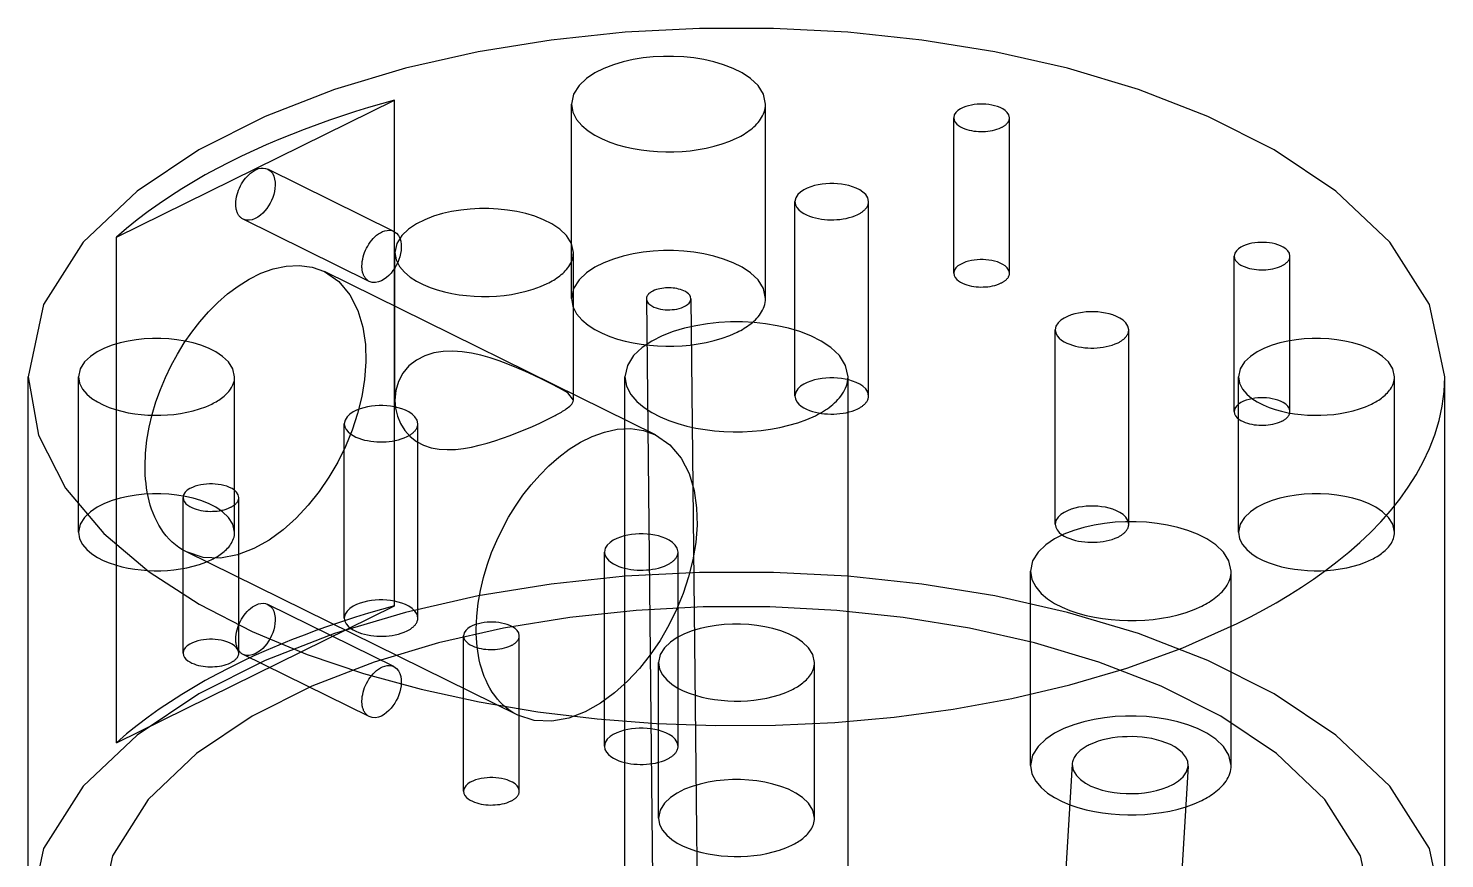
# Model space of a CAD drawing. Header units: millimetres. Extents: x 0 to 278, y -49 to 180.
# Drawn here: x 90 to 153.5, y 142.4 to 179.6 of the extents above; entities that cross this region are included whole.
import ezdxf

# ---------------------------------------------------------------- set-up
doc = ezdxf.new("R2010")
doc.units = ezdxf.units.MM
doc.layers.add('ISO_HIDDEN', color=8, linetype='CONTINUOUS')
doc.layers.add('ISO_VISIBLE', color=7, linetype='Continuous')

msp = doc.modelspace()

# ---------------------------------------------------------------- linework, layer by layer
at = {"layer": 'ISO_HIDDEN'}
for points in [[(106.421, 176.414), (105.833, 176.251), (105.248, 176.08), (104.665, 175.901), (104.085, 175.714), (103.507, 175.519), (102.932, 175.315), (102.361, 175.103), (101.792, 174.882), (101.228, 174.652), (100.667, 174.413), (100.11, 174.164), (99.558, 173.904), (99.012, 173.635), (98.47, 173.354), (97.935, 173.063), (97.406, 172.76), (96.884, 172.445), (96.37, 172.117), (95.864, 171.776), (95.368, 171.422), (94.882, 171.053), (94.407, 170.67), (93.946, 170.272)], [(93.946, 170.272), (106.421, 176.414)], [(106.421, 153.767), (106.421, 176.414)], [(114.353, 167.535), (114.353, 176.239)], [(123.053, 167.535), (123.053, 176.239)], [(131.488, 168.66), (131.488, 175.623)], [(133.988, 168.66), (133.988, 175.623)], [(99.299, 171.768), (99.303, 171.873), (99.315, 171.977), (99.333, 172.08), (99.357, 172.182), (99.387, 172.283), (99.422, 172.382), (99.463, 172.479), (99.508, 172.573), (99.559, 172.665), (99.614, 172.755), (99.674, 172.841), (99.738, 172.924), (99.807, 173.003), (99.881, 173.077), (99.96, 173.146), (100.044, 173.209), (100.133, 173.265), (100.227, 173.311), (100.326, 173.347), (100.428, 173.369), (100.533, 173.374), (100.637, 173.36), (100.735, 173.324)], [(100.735, 173.324), (100.85, 173.245), (100.94, 173.138), (101.003, 173.014), (101.043, 172.88), (101.063, 172.742), (101.067, 172.602), (101.056, 172.462), (101.034, 172.324), (101, 172.189), (100.956, 172.056), (100.903, 171.926), (100.841, 171.801), (100.771, 171.68), (100.692, 171.564), (100.605, 171.455), (100.51, 171.353), (100.406, 171.26), (100.293, 171.177), (100.171, 171.109), (100.04, 171.059), (99.903, 171.033), (99.764, 171.039), (99.631, 171.082)], [(106.392, 170.539), (100.735, 173.324)], [(99.631, 171.082), (99.6, 171.098), (99.571, 171.117), (99.543, 171.138), (99.516, 171.16), (99.492, 171.185), (99.468, 171.211), (99.447, 171.239), (99.427, 171.267), (99.409, 171.297), (99.392, 171.328), (99.377, 171.359), (99.364, 171.391), (99.352, 171.424), (99.341, 171.458), (99.332, 171.491), (99.324, 171.525), (99.317, 171.559), (99.312, 171.594), (99.307, 171.628), (99.304, 171.663), (99.301, 171.698), (99.3, 171.733), (99.299, 171.768)], [(124.371, 163.165), (124.371, 171.869)], [(127.671, 163.165), (127.671, 171.869)], [(105.288, 168.296), (99.631, 171.082)], [(93.946, 147.625), (93.946, 170.272)], [(104.956, 168.983), (104.96, 169.087), (104.972, 169.192), (104.99, 169.295), (105.014, 169.397), (105.044, 169.498), (105.079, 169.597), (105.12, 169.693), (105.165, 169.788), (105.216, 169.88), (105.271, 169.969), (105.33, 170.056), (105.395, 170.138), (105.464, 170.217), (105.538, 170.292), (105.617, 170.361), (105.701, 170.424), (105.79, 170.479), (105.884, 170.526), (105.983, 170.562), (106.085, 170.584), (106.19, 170.589), (106.294, 170.575), (106.392, 170.539)], [(106.392, 170.539), (106.507, 170.46), (106.596, 170.353), (106.66, 170.229), (106.7, 170.095), (106.72, 169.956), (106.723, 169.817), (106.713, 169.677), (106.69, 169.539), (106.657, 169.403), (106.613, 169.271), (106.56, 169.141), (106.498, 169.016), (106.428, 168.895), (106.349, 168.779), (106.262, 168.67), (106.167, 168.568), (106.063, 168.474), (105.95, 168.392), (105.828, 168.324), (105.697, 168.274), (105.56, 168.248), (105.421, 168.254), (105.288, 168.296)], [(106.436, 162.98), (106.436, 169.592)], [(123.053, 167.535), (122.959, 167.978), (122.716, 168.362), (122.385, 168.675), (122.006, 168.929), (121.599, 169.133), (121.173, 169.298), (120.736, 169.428), (120.291, 169.529), (119.841, 169.602), (119.387, 169.65), (118.931, 169.674), (118.475, 169.674), (118.02, 169.65), (117.566, 169.602), (117.116, 169.529), (116.671, 169.428), (116.233, 169.298), (115.808, 169.133), (115.4, 168.929), (115.021, 168.675), (114.691, 168.362), (114.447, 167.978), (114.353, 167.535)], [(114.436, 162.98), (114.436, 169.592)], [(95.233, 160.018), (95.256, 160.605), (95.319, 161.189), (95.42, 161.768), (95.556, 162.34), (95.724, 162.903), (95.922, 163.456), (96.149, 163.998), (96.404, 164.528), (96.686, 165.044), (96.994, 165.544), (97.329, 166.027), (97.69, 166.491), (98.078, 166.932), (98.493, 167.349), (98.935, 167.736), (99.405, 168.088), (99.903, 168.4), (100.43, 168.661), (100.982, 168.861), (101.556, 168.984), (102.142, 169.014), (102.724, 168.934), (103.275, 168.735)], [(105.288, 168.296), (105.257, 168.313), (105.228, 168.332), (105.2, 168.352), (105.173, 168.375), (105.148, 168.4), (105.125, 168.426), (105.104, 168.453), (105.084, 168.482), (105.066, 168.512), (105.049, 168.543), (105.034, 168.574), (105.021, 168.606), (105.009, 168.639), (104.998, 168.672), (104.989, 168.706), (104.981, 168.74), (104.974, 168.774), (104.968, 168.809), (104.964, 168.843), (104.96, 168.878), (104.958, 168.913), (104.957, 168.948), (104.956, 168.983)], [(133.988, 168.66), (133.961, 168.788), (133.891, 168.898), (133.796, 168.988), (133.687, 169.061), (133.57, 169.12), (133.448, 169.167), (133.322, 169.204), (133.194, 169.233), (133.065, 169.254), (132.935, 169.268), (132.804, 169.275), (132.673, 169.275), (132.542, 169.268), (132.411, 169.254), (132.282, 169.233), (132.154, 169.204), (132.028, 169.167), (131.906, 169.12), (131.789, 169.061), (131.68, 168.988), (131.585, 168.898), (131.515, 168.788), (131.488, 168.66)], [(144.064, 162.468), (144.064, 169.431)], [(146.564, 162.468), (146.564, 169.431)], [(103.275, 168.735), (103.918, 168.292), (104.419, 167.692), (104.773, 166.995), (104.997, 166.245), (105.11, 165.471), (105.13, 164.688), (105.072, 163.907), (104.945, 163.135), (104.756, 162.375), (104.512, 161.631), (104.215, 160.906), (103.869, 160.203), (103.476, 159.526), (103.035, 158.879), (102.548, 158.266), (102.013, 157.694), (101.429, 157.172), (100.797, 156.711), (100.114, 156.328), (99.383, 156.048), (98.615, 155.904), (97.834, 155.935), (97.091, 156.175)], [(118.125, 161.423), (103.275, 168.735)], [(131.488, 168.66), (131.506, 168.557), (131.553, 168.464), (131.621, 168.384), (131.702, 168.316), (131.79, 168.259), (131.883, 168.211), (131.98, 168.171), (132.08, 168.137), (132.181, 168.109), (132.284, 168.087), (132.388, 168.07), (132.492, 168.057), (132.597, 168.049), (132.702, 168.045), (132.807, 168.046), (132.912, 168.051), (133.016, 168.06), (133.121, 168.074), (133.224, 168.093), (133.326, 168.117), (133.427, 168.147), (133.526, 168.183), (133.622, 168.225)], [(133.622, 168.225), (133.645, 168.237), (133.668, 168.249), (133.691, 168.262), (133.713, 168.275), (133.735, 168.289), (133.757, 168.304), (133.778, 168.319), (133.799, 168.335), (133.819, 168.351), (133.838, 168.368), (133.857, 168.386), (133.875, 168.405), (133.892, 168.424), (133.909, 168.445), (133.924, 168.466), (133.938, 168.488), (133.95, 168.51), (133.961, 168.534), (133.971, 168.558), (133.978, 168.583), (133.984, 168.609), (133.987, 168.634), (133.988, 168.66)], [(118.002, 167.866), (117.983, 167.856), (117.964, 167.846), (117.946, 167.836), (117.928, 167.825), (117.911, 167.814), (117.893, 167.802), (117.876, 167.79), (117.859, 167.777), (117.843, 167.764), (117.827, 167.75), (117.812, 167.735), (117.798, 167.72), (117.784, 167.705), (117.771, 167.688), (117.759, 167.671), (117.747, 167.653), (117.738, 167.635), (117.729, 167.616), (117.721, 167.596), (117.716, 167.576), (117.712, 167.555), (117.709, 167.534), (117.708, 167.514)], [(119.708, 167.518), (119.693, 167.6), (119.654, 167.675), (119.598, 167.737), (119.534, 167.791), (119.464, 167.837), (119.39, 167.876), (119.312, 167.907), (119.233, 167.936), (119.152, 167.956), (119.07, 167.975), (118.987, 167.988), (118.904, 167.999), (118.82, 168.005), (118.737, 168.008), (118.653, 168.007), (118.569, 168.004), (118.486, 167.996), (118.402, 167.985), (118.32, 167.969), (118.238, 167.95), (118.158, 167.927), (118.079, 167.898), (118.002, 167.866)], [(114.353, 167.535), (114.415, 167.176), (114.581, 166.851), (114.817, 166.573), (115.096, 166.337), (115.404, 166.139), (115.729, 165.972), (116.066, 165.831), (116.413, 165.714), (116.765, 165.617), (117.123, 165.539), (117.483, 165.479), (117.846, 165.435), (118.211, 165.407), (118.577, 165.394), (118.942, 165.396), (119.308, 165.414), (119.672, 165.447), (120.034, 165.496), (120.394, 165.561), (120.75, 165.645), (121.101, 165.748), (121.445, 165.872), (121.779, 166.02)], [(117.708, 167.514), (117.732, 167.412), (117.791, 167.325), (117.867, 167.255), (117.952, 167.195), (118.046, 167.149), (118.144, 167.111), (118.244, 167.081), (118.346, 167.058), (118.449, 167.041), (118.554, 167.03), (118.658, 167.025), (118.763, 167.025), (118.867, 167.031), (118.971, 167.041), (119.075, 167.059), (119.177, 167.081), (119.277, 167.113), (119.374, 167.15), (119.468, 167.197), (119.553, 167.257), (119.629, 167.328), (119.686, 167.416), (119.708, 167.518)], [(117.708, 167.514), (118.223, 118.447)], [(119.708, 167.518), (120.223, 118.452)], [(121.779, 166.02), (121.86, 166.061), (121.94, 166.104), (122.019, 166.148), (122.096, 166.195), (122.173, 166.243), (122.248, 166.293), (122.322, 166.346), (122.394, 166.401), (122.464, 166.458), (122.532, 166.518), (122.597, 166.58), (122.66, 166.645), (122.72, 166.713), (122.777, 166.784), (122.83, 166.857), (122.878, 166.934), (122.922, 167.013), (122.961, 167.095), (122.993, 167.179), (123.019, 167.266), (123.038, 167.355), (123.049, 167.444), (123.053, 167.535)], [(136.038, 157.42), (136.038, 166.124)], [(139.338, 157.42), (139.338, 166.124)], [(114.436, 162.98), (114.182, 163.301), (113.816, 163.518), (113.438, 163.713), (113.056, 163.901), (112.672, 164.084), (112.285, 164.261), (111.895, 164.431), (111.501, 164.591), (111.103, 164.74), (110.699, 164.873), (110.289, 164.988), (109.873, 165.079), (109.453, 165.142), (109.028, 165.17), (108.603, 165.157), (108.183, 165.092), (107.777, 164.967), (107.398, 164.774), (107.064, 164.512), (106.792, 164.186), (106.594, 163.81), (106.475, 163.403), (106.436, 162.98)], [(92.25, 157.058), (92.25, 164.021)], [(99.25, 157.058), (99.25, 164.021)], [(116.75, 117.02), (116.75, 164.021)], [(127.671, 163.165), (127.635, 163.333), (127.542, 163.478), (127.417, 163.597), (127.273, 163.693), (127.119, 163.771), (126.957, 163.833), (126.792, 163.883), (126.623, 163.921), (126.452, 163.949), (126.28, 163.967), (126.107, 163.976), (125.934, 163.976), (125.761, 163.967), (125.589, 163.949), (125.418, 163.921), (125.249, 163.883), (125.084, 163.833), (124.922, 163.771), (124.768, 163.693), (124.624, 163.597), (124.499, 163.478), (124.406, 163.333), (124.371, 163.165)], [(126.75, 117.02), (126.75, 164.021)], [(144.25, 157.058), (144.25, 164.021)], [(151.25, 157.058), (151.25, 164.021)], [(106.436, 162.98), (106.464, 162.618), (106.547, 162.266), (106.685, 161.931), (106.875, 161.623), (107.116, 161.353), (107.402, 161.13), (107.722, 160.961), (108.066, 160.847), (108.423, 160.783), (108.784, 160.761), (109.147, 160.773), (109.507, 160.813), (109.864, 160.874), (110.218, 160.953), (110.568, 161.047), (110.915, 161.152), (111.259, 161.267), (111.6, 161.39), (111.938, 161.521), (112.274, 161.658), (112.607, 161.801), (112.938, 161.95), (113.265, 162.106)], [(113.265, 162.106), (113.323, 162.135), (113.382, 162.165), (113.44, 162.194), (113.498, 162.224), (113.556, 162.255), (113.613, 162.285), (113.671, 162.316), (113.728, 162.348), (113.785, 162.38), (113.842, 162.412), (113.898, 162.446), (113.954, 162.48), (114.009, 162.515), (114.063, 162.55), (114.117, 162.588), (114.17, 162.626), (114.221, 162.666), (114.271, 162.708), (114.318, 162.754), (114.362, 162.802), (114.399, 162.856), (114.426, 162.915), (114.436, 162.98)], [(124.371, 163.165), (124.394, 163.029), (124.457, 162.905), (124.546, 162.8), (124.652, 162.71), (124.769, 162.635), (124.892, 162.572), (125.02, 162.519), (125.152, 162.474), (125.285, 162.437), (125.421, 162.408), (125.558, 162.385), (125.696, 162.368), (125.834, 162.357), (125.972, 162.353), (126.111, 162.353), (126.25, 162.36), (126.388, 162.373), (126.525, 162.391), (126.662, 162.416), (126.797, 162.448), (126.93, 162.487), (127.06, 162.534), (127.187, 162.59)], [(127.187, 162.59), (127.218, 162.606), (127.248, 162.622), (127.278, 162.639), (127.308, 162.656), (127.337, 162.675), (127.365, 162.694), (127.393, 162.714), (127.42, 162.735), (127.447, 162.756), (127.473, 162.779), (127.498, 162.803), (127.522, 162.827), (127.544, 162.853), (127.566, 162.88), (127.586, 162.908), (127.604, 162.937), (127.621, 162.967), (127.635, 162.998), (127.648, 163.03), (127.657, 163.063), (127.665, 163.096), (127.669, 163.13), (127.671, 163.165)], [(146.564, 162.468), (146.537, 162.596), (146.467, 162.706), (146.372, 162.796), (146.263, 162.869), (146.146, 162.928), (146.024, 162.975), (145.898, 163.012), (145.77, 163.041), (145.641, 163.062), (145.51, 163.076), (145.38, 163.083), (145.248, 163.083), (145.118, 163.076), (144.987, 163.062), (144.858, 163.041), (144.73, 163.012), (144.604, 162.975), (144.482, 162.928), (144.365, 162.869), (144.256, 162.796), (144.161, 162.706), (144.091, 162.596), (144.064, 162.468)], [(144.064, 162.468), (144.082, 162.365), (144.129, 162.272), (144.197, 162.192), (144.278, 162.124), (144.366, 162.067), (144.459, 162.019), (144.556, 161.979), (144.656, 161.945), (144.757, 161.917), (144.86, 161.895), (144.963, 161.878), (145.068, 161.865), (145.173, 161.857), (145.278, 161.853), (145.383, 161.854), (145.488, 161.859), (145.592, 161.868), (145.696, 161.882), (145.8, 161.901), (145.902, 161.925), (146.003, 161.955), (146.102, 161.991), (146.198, 162.033)], [(146.198, 162.033), (146.221, 162.045), (146.244, 162.057), (146.267, 162.07), (146.289, 162.083), (146.311, 162.097), (146.333, 162.112), (146.354, 162.127), (146.374, 162.143), (146.395, 162.159), (146.414, 162.176), (146.433, 162.194), (146.451, 162.213), (146.468, 162.232), (146.485, 162.253), (146.5, 162.274), (146.514, 162.296), (146.526, 162.318), (146.537, 162.342), (146.547, 162.366), (146.554, 162.391), (146.56, 162.417), (146.563, 162.442), (146.564, 162.468)], [(104.162, 153.215), (104.162, 161.919)], [(107.462, 153.215), (107.462, 161.919)], [(110.083, 152.706), (110.105, 153.294), (110.168, 153.878), (110.27, 154.457), (110.405, 155.029), (110.573, 155.592), (110.771, 156.145), (110.998, 156.687), (111.253, 157.217), (111.535, 157.733), (111.843, 158.233), (112.178, 158.716), (112.54, 159.179), (112.927, 159.621), (113.342, 160.037), (113.784, 160.425), (114.254, 160.777), (114.753, 161.089), (115.279, 161.35), (115.831, 161.55), (116.405, 161.673), (116.992, 161.703), (117.573, 161.623), (118.125, 161.423)], [(118.125, 161.423), (118.767, 160.981), (119.268, 160.381), (119.622, 159.684), (119.846, 158.934), (119.959, 158.16), (119.98, 157.377), (119.921, 156.596), (119.794, 155.823), (119.605, 155.063), (119.361, 154.319), (119.065, 153.595), (118.719, 152.892), (118.325, 152.215), (117.884, 151.568), (117.397, 150.955), (116.862, 150.383), (116.279, 149.86), (115.646, 149.4), (114.963, 149.017), (114.232, 148.737), (113.464, 148.592), (112.683, 148.624), (111.94, 148.863)], [(97.091, 156.175), (96.919, 156.267), (96.754, 156.372), (96.598, 156.489), (96.449, 156.617), (96.31, 156.754), (96.18, 156.9), (96.06, 157.054), (95.949, 157.215), (95.847, 157.381), (95.754, 157.554), (95.67, 157.73), (95.595, 157.91), (95.527, 158.094), (95.468, 158.28), (95.416, 158.468), (95.371, 158.659), (95.333, 158.85), (95.302, 159.043), (95.277, 159.237), (95.257, 159.432), (95.244, 159.627), (95.236, 159.822), (95.233, 160.018)], [(99.25, 157.058), (99.174, 157.415), (98.978, 157.724), (98.712, 157.976), (98.407, 158.18), (98.08, 158.344), (97.737, 158.477), (97.386, 158.582), (97.027, 158.663), (96.665, 158.722), (96.3, 158.76), (95.934, 158.779), (95.566, 158.779), (95.2, 158.76), (94.835, 158.722), (94.473, 158.663), (94.114, 158.582), (93.763, 158.477), (93.42, 158.344), (93.093, 158.18), (92.788, 157.976), (92.522, 157.724), (92.326, 157.415), (92.25, 157.058)], [(151.25, 157.058), (151.174, 157.415), (150.978, 157.724), (150.712, 157.976), (150.407, 158.18), (150.08, 158.344), (149.737, 158.477), (149.386, 158.582), (149.027, 158.663), (148.665, 158.722), (148.3, 158.76), (147.934, 158.779), (147.566, 158.779), (147.2, 158.76), (146.835, 158.722), (146.473, 158.663), (146.114, 158.582), (145.763, 158.477), (145.42, 158.344), (145.093, 158.18), (144.788, 157.976), (144.522, 157.724), (144.326, 157.415), (144.25, 157.058)], [(96.936, 151.648), (96.936, 158.611)], [(99.436, 151.648), (99.436, 158.611)], [(139.338, 157.42), (139.302, 157.588), (139.21, 157.734), (139.084, 157.853), (138.941, 157.949), (138.786, 158.026), (138.625, 158.089), (138.459, 158.138), (138.29, 158.176), (138.119, 158.204), (137.947, 158.222), (137.774, 158.231), (137.601, 158.231), (137.428, 158.222), (137.256, 158.204), (137.086, 158.176), (136.917, 158.138), (136.751, 158.089), (136.59, 158.026), (136.435, 157.949), (136.291, 157.853), (136.166, 157.734), (136.073, 157.588), (136.038, 157.42)], [(92.25, 157.058), (92.299, 156.77), (92.433, 156.508), (92.623, 156.284), (92.848, 156.095), (93.095, 155.935), (93.357, 155.801), (93.628, 155.688), (93.907, 155.593), (94.191, 155.515), (94.478, 155.453), (94.768, 155.404), (95.061, 155.369), (95.354, 155.346), (95.648, 155.336), (95.942, 155.338), (96.236, 155.352), (96.529, 155.378), (96.821, 155.418), (97.11, 155.47), (97.397, 155.538), (97.679, 155.62), (97.956, 155.72), (98.225, 155.84)], [(98.225, 155.84), (98.29, 155.873), (98.354, 155.907), (98.418, 155.943), (98.48, 155.98), (98.542, 156.019), (98.602, 156.059), (98.661, 156.102), (98.719, 156.146), (98.776, 156.192), (98.83, 156.24), (98.883, 156.29), (98.934, 156.343), (98.982, 156.397), (99.028, 156.454), (99.07, 156.513), (99.109, 156.575), (99.145, 156.638), (99.175, 156.704), (99.201, 156.772), (99.222, 156.842), (99.238, 156.913), (99.247, 156.985), (99.25, 157.058)], [(136.038, 157.42), (136.061, 157.284), (136.124, 157.161), (136.214, 157.055), (136.32, 156.966), (136.436, 156.891), (136.56, 156.827), (136.688, 156.774), (136.819, 156.729), (136.953, 156.693), (137.088, 156.663), (137.225, 156.64), (137.363, 156.624), (137.501, 156.613), (137.64, 156.608), (137.778, 156.609), (137.917, 156.616), (138.055, 156.628), (138.193, 156.647), (138.329, 156.672), (138.464, 156.703), (138.597, 156.742), (138.728, 156.789), (138.855, 156.846)], [(138.855, 156.846), (138.885, 156.861), (138.915, 156.877), (138.945, 156.894), (138.975, 156.912), (139.004, 156.93), (139.032, 156.949), (139.06, 156.969), (139.088, 156.99), (139.114, 157.012), (139.14, 157.034), (139.165, 157.058), (139.189, 157.083), (139.212, 157.108), (139.233, 157.135), (139.253, 157.163), (139.271, 157.192), (139.288, 157.222), (139.303, 157.253), (139.315, 157.285), (139.325, 157.318), (139.332, 157.352), (139.336, 157.386), (139.338, 157.42)], [(144.25, 157.058), (144.299, 156.77), (144.433, 156.508), (144.623, 156.284), (144.848, 156.095), (145.095, 155.935), (145.357, 155.801), (145.628, 155.688), (145.907, 155.593), (146.191, 155.515), (146.478, 155.453), (146.768, 155.404), (147.061, 155.369), (147.354, 155.346), (147.648, 155.336), (147.942, 155.338), (148.236, 155.352), (148.529, 155.378), (148.821, 155.418), (149.11, 155.47), (149.397, 155.538), (149.679, 155.62), (149.956, 155.72), (150.225, 155.84)], [(150.225, 155.84), (150.29, 155.873), (150.354, 155.907), (150.418, 155.943), (150.48, 155.98), (150.542, 156.019), (150.602, 156.059), (150.661, 156.102), (150.719, 156.146), (150.776, 156.192), (150.83, 156.24), (150.883, 156.29), (150.934, 156.343), (150.982, 156.397), (151.028, 156.454), (151.07, 156.513), (151.109, 156.575), (151.145, 156.638), (151.175, 156.704), (151.201, 156.772), (151.222, 156.842), (151.238, 156.913), (151.247, 156.985), (151.25, 157.058)], [(111.94, 148.863), (97.091, 156.175)], [(115.829, 147.47), (115.829, 156.174)], [(119.129, 147.47), (119.129, 156.174)], [(153.5, 139.65), (152.813, 142.886), (151.036, 145.688), (148.624, 147.975), (145.857, 149.824), (142.882, 151.318), (139.777, 152.519), (136.587, 153.471), (133.339, 154.205), (130.052, 154.739), (126.74, 155.089), (123.415, 155.262), (120.085, 155.262), (116.76, 155.089), (113.448, 154.739), (110.161, 154.205), (106.913, 153.471), (103.723, 152.519), (100.618, 151.318), (97.643, 149.824), (94.876, 147.975), (92.464, 145.688), (90.687, 142.886), (90, 139.65)], [(134.928, 146.614), (134.928, 155.317)], [(143.928, 146.614), (143.928, 155.317)], [(150.35, 139.65), (149.731, 142.565), (148.131, 145.089), (145.957, 147.149), (143.465, 148.814), (140.785, 150.16), (137.989, 151.242), (135.115, 152.1), (132.189, 152.761), (129.228, 153.242), (126.245, 153.557), (123.25, 153.713), (120.25, 153.713), (117.255, 153.557), (114.272, 153.242), (111.311, 152.761), (108.385, 152.1), (105.511, 151.242), (102.714, 150.16), (100.035, 148.814), (97.543, 147.149), (95.369, 145.089), (93.769, 142.565), (93.15, 139.65)], [(106.421, 153.767), (105.833, 153.603), (105.248, 153.432), (104.665, 153.253), (104.085, 153.066), (103.507, 152.871), (102.932, 152.668), (102.361, 152.456), (101.792, 152.235), (101.228, 152.005), (100.667, 151.765), (100.11, 151.516), (99.558, 151.257), (99.012, 150.987), (98.47, 150.707), (97.935, 150.415), (97.406, 150.112), (96.884, 149.797), (96.37, 149.469), (95.864, 149.129), (95.368, 148.774), (94.882, 148.406), (94.407, 148.023), (93.946, 147.625)], [(93.946, 147.625), (106.421, 153.767)], [(99.299, 152.271), (99.303, 152.376), (99.315, 152.48), (99.333, 152.584), (99.357, 152.686), (99.387, 152.786), (99.422, 152.885), (99.463, 152.982), (99.508, 153.077), (99.559, 153.169), (99.614, 153.258), (99.674, 153.344), (99.738, 153.427), (99.807, 153.506), (99.881, 153.58), (99.96, 153.649), (100.044, 153.712), (100.133, 153.768), (100.227, 153.815), (100.326, 153.85), (100.428, 153.872), (100.533, 153.878), (100.637, 153.863), (100.735, 153.828)], [(100.735, 153.828), (100.85, 153.749), (100.94, 153.642), (101.003, 153.517), (101.043, 153.383), (101.063, 153.245), (101.067, 153.105), (101.056, 152.966), (101.034, 152.828), (101, 152.692), (100.956, 152.559), (100.903, 152.43), (100.841, 152.304), (100.771, 152.183), (100.692, 152.068), (100.605, 151.958), (100.51, 151.856), (100.406, 151.763), (100.293, 151.681), (100.171, 151.612), (100.04, 151.562), (99.903, 151.536), (99.764, 151.542), (99.631, 151.585)], [(106.392, 151.042), (100.735, 153.828)], [(107.462, 153.215), (107.427, 153.383), (107.334, 153.529), (107.209, 153.647), (107.065, 153.743), (106.91, 153.821), (106.749, 153.884), (106.583, 153.933), (106.414, 153.971), (106.244, 153.999), (106.072, 154.017), (105.899, 154.026), (105.726, 154.026), (105.553, 154.017), (105.381, 153.999), (105.21, 153.971), (105.041, 153.933), (104.875, 153.884), (104.714, 153.821), (104.559, 153.743), (104.416, 153.647), (104.29, 153.529), (104.198, 153.383), (104.162, 153.215)], [(104.162, 153.215), (104.186, 153.079), (104.249, 152.956), (104.338, 152.85), (104.444, 152.761), (104.561, 152.685), (104.684, 152.622), (104.812, 152.569), (104.943, 152.524), (105.077, 152.487), (105.213, 152.458), (105.35, 152.435), (105.487, 152.418), (105.626, 152.408), (105.764, 152.403), (105.903, 152.404), (106.041, 152.41), (106.18, 152.423), (106.317, 152.441), (106.454, 152.466), (106.589, 152.498), (106.722, 152.537), (106.852, 152.584), (106.979, 152.64)], [(106.979, 152.64), (107.01, 152.656), (107.04, 152.672), (107.07, 152.689), (107.099, 152.706), (107.128, 152.725), (107.157, 152.744), (107.185, 152.764), (107.212, 152.785), (107.239, 152.806), (107.264, 152.829), (107.289, 152.853), (107.313, 152.877), (107.336, 152.903), (107.357, 152.93), (107.377, 152.958), (107.396, 152.987), (107.412, 153.017), (107.427, 153.048), (107.439, 153.08), (107.449, 153.113), (107.456, 153.146), (107.461, 153.18), (107.462, 153.215)], [(109.512, 145.456), (109.512, 152.419)], [(111.94, 148.863), (111.768, 148.956), (111.604, 149.061), (111.447, 149.178), (111.299, 149.305), (111.159, 149.443), (111.03, 149.589), (110.909, 149.743), (110.798, 149.903), (110.696, 150.07), (110.604, 150.242), (110.52, 150.419), (110.444, 150.599), (110.377, 150.783), (110.317, 150.969), (110.265, 151.157), (110.22, 151.347), (110.182, 151.539), (110.151, 151.732), (110.126, 151.926), (110.107, 152.12), (110.093, 152.315), (110.085, 152.511), (110.083, 152.706)], [(112.012, 145.456), (112.012, 152.419)], [(99.436, 151.648), (99.409, 151.775), (99.339, 151.886), (99.244, 151.976), (99.135, 152.049), (99.018, 152.107), (98.896, 152.155), (98.77, 152.192), (98.642, 152.221), (98.513, 152.242), (98.382, 152.256), (98.252, 152.263), (98.12, 152.263), (97.99, 152.256), (97.859, 152.242), (97.73, 152.221), (97.602, 152.192), (97.476, 152.155), (97.354, 152.107), (97.237, 152.049), (97.128, 151.976), (97.033, 151.886), (96.963, 151.775), (96.936, 151.648)], [(99.631, 151.585), (99.6, 151.601), (99.571, 151.62), (99.543, 151.641), (99.516, 151.664), (99.492, 151.688), (99.468, 151.714), (99.447, 151.742), (99.427, 151.771), (99.409, 151.8), (99.392, 151.831), (99.377, 151.863), (99.364, 151.895), (99.352, 151.928), (99.341, 151.961), (99.332, 151.994), (99.324, 152.028), (99.317, 152.063), (99.312, 152.097), (99.307, 152.132), (99.304, 152.166), (99.301, 152.201), (99.3, 152.236), (99.299, 152.271)], [(96.936, 151.648), (96.954, 151.545), (97.001, 151.452), (97.069, 151.372), (97.15, 151.304), (97.238, 151.247), (97.331, 151.199), (97.428, 151.159), (97.528, 151.125), (97.629, 151.097), (97.732, 151.075), (97.835, 151.057), (97.94, 151.045), (98.045, 151.037), (98.15, 151.033), (98.255, 151.034), (98.36, 151.039), (98.464, 151.048), (98.568, 151.062), (98.672, 151.081), (98.774, 151.105), (98.875, 151.135), (98.974, 151.17), (99.07, 151.213)], [(99.07, 151.213), (99.093, 151.225), (99.116, 151.237), (99.139, 151.25), (99.161, 151.263), (99.183, 151.277), (99.205, 151.291), (99.226, 151.306), (99.246, 151.322), (99.267, 151.339), (99.286, 151.356), (99.305, 151.374), (99.323, 151.392), (99.34, 151.412), (99.357, 151.432), (99.372, 151.453), (99.386, 151.475), (99.398, 151.498), (99.409, 151.522), (99.419, 151.546), (99.426, 151.571), (99.432, 151.596), (99.435, 151.622), (99.436, 151.648)], [(105.288, 148.8), (99.631, 151.585)], [(118.25, 144.257), (118.25, 151.22)], [(125.25, 144.257), (125.25, 151.22)], [(104.956, 149.486), (104.96, 149.591), (104.972, 149.695), (104.99, 149.798), (105.014, 149.901), (105.044, 150.001), (105.079, 150.1), (105.12, 150.197), (105.165, 150.291), (105.216, 150.383), (105.271, 150.473), (105.33, 150.559), (105.395, 150.642), (105.464, 150.721), (105.538, 150.795), (105.617, 150.864), (105.701, 150.927), (105.79, 150.983), (105.884, 151.029), (105.983, 151.065), (106.085, 151.087), (106.19, 151.092), (106.294, 151.078), (106.392, 151.042)], [(106.392, 151.042), (106.507, 150.963), (106.596, 150.856), (106.66, 150.732), (106.7, 150.598), (106.72, 150.46), (106.723, 150.32), (106.713, 150.18), (106.69, 150.042), (106.657, 149.907), (106.613, 149.774), (106.56, 149.644), (106.498, 149.519), (106.428, 149.398), (106.349, 149.283), (106.262, 149.173), (106.167, 149.071), (106.063, 148.978), (105.95, 148.895), (105.828, 148.827), (105.697, 148.777), (105.56, 148.751), (105.421, 148.757), (105.288, 148.8)], [(105.288, 148.8), (105.257, 148.816), (105.228, 148.835), (105.2, 148.856), (105.173, 148.879), (105.148, 148.903), (105.125, 148.929), (105.104, 148.957), (105.084, 148.985), (105.066, 149.015), (105.049, 149.046), (105.034, 149.077), (105.021, 149.11), (105.009, 149.142), (104.998, 149.176), (104.989, 149.209), (104.981, 149.243), (104.974, 149.277), (104.968, 149.312), (104.964, 149.346), (104.96, 149.381), (104.958, 149.416), (104.957, 149.451), (104.956, 149.486)], [(143.928, 146.614), (143.83, 147.072), (143.579, 147.469), (143.237, 147.793), (142.844, 148.055), (142.423, 148.267), (141.983, 148.437), (141.53, 148.572), (141.07, 148.676), (140.604, 148.752), (140.135, 148.802), (139.664, 148.826), (139.192, 148.826), (138.72, 148.802), (138.251, 148.752), (137.785, 148.676), (137.325, 148.572), (136.873, 148.437), (136.433, 148.267), (136.011, 148.055), (135.619, 147.793), (135.277, 147.469), (135.025, 147.072), (134.928, 146.614)], [(119.129, 147.47), (119.094, 147.638), (119.001, 147.784), (118.876, 147.903), (118.732, 147.999), (118.578, 148.077), (118.416, 148.139), (118.251, 148.188), (118.082, 148.227), (117.911, 148.254), (117.739, 148.273), (117.566, 148.282), (117.393, 148.282), (117.22, 148.273), (117.048, 148.254), (116.877, 148.227), (116.708, 148.188), (116.543, 148.139), (116.381, 148.077), (116.227, 147.999), (116.083, 147.903), (115.958, 147.784), (115.865, 147.638), (115.829, 147.47)], [(115.829, 147.47), (115.853, 147.334), (115.916, 147.211), (116.005, 147.105), (116.111, 147.016), (116.228, 146.941), (116.351, 146.877), (116.479, 146.824), (116.611, 146.78), (116.744, 146.743), (116.88, 146.713), (117.017, 146.69), (117.154, 146.674), (117.293, 146.663), (117.431, 146.658), (117.57, 146.659), (117.709, 146.666), (117.847, 146.678), (117.984, 146.697), (118.121, 146.722), (118.256, 146.753), (118.389, 146.792), (118.519, 146.839), (118.646, 146.896)], [(118.646, 146.896), (118.677, 146.911), (118.707, 146.927), (118.737, 146.944), (118.767, 146.962), (118.796, 146.98), (118.824, 146.999), (118.852, 147.019), (118.879, 147.04), (118.906, 147.062), (118.932, 147.085), (118.957, 147.108), (118.98, 147.133), (119.003, 147.159), (119.025, 147.185), (119.045, 147.213), (119.063, 147.242), (119.08, 147.272), (119.094, 147.303), (119.107, 147.335), (119.116, 147.368), (119.124, 147.402), (119.128, 147.436), (119.129, 147.47)], [(137.559, 147.534), (137.512, 147.51), (137.466, 147.485), (137.421, 147.459), (137.375, 147.433), (137.331, 147.405), (137.287, 147.376), (137.245, 147.346), (137.203, 147.314), (137.162, 147.281), (137.122, 147.247), (137.084, 147.212), (137.047, 147.175), (137.011, 147.136), (136.978, 147.096), (136.947, 147.054), (136.917, 147.011), (136.891, 146.966), (136.867, 146.919), (136.846, 146.871), (136.829, 146.822), (136.816, 146.771), (136.806, 146.72), (136.8, 146.668)], [(142.004, 146.585), (141.979, 146.804), (141.886, 147.003), (141.746, 147.173), (141.58, 147.317), (141.399, 147.441), (141.205, 147.546), (141.001, 147.63), (140.794, 147.706), (140.581, 147.762), (140.367, 147.813), (140.149, 147.849), (139.931, 147.878), (139.711, 147.894), (139.491, 147.904), (139.27, 147.902), (139.05, 147.894), (138.831, 147.873), (138.612, 147.845), (138.395, 147.805), (138.181, 147.756), (137.969, 147.695), (137.763, 147.618), (137.559, 147.534)], [(112.012, 145.456), (111.985, 145.583), (111.915, 145.694), (111.82, 145.784), (111.711, 145.857), (111.594, 145.915), (111.472, 145.963), (111.346, 146), (111.218, 146.029), (111.089, 146.05), (110.958, 146.064), (110.827, 146.071), (110.696, 146.071), (110.565, 146.064), (110.435, 146.05), (110.306, 146.029), (110.178, 146), (110.052, 145.963), (109.93, 145.915), (109.813, 145.857), (109.704, 145.784), (109.609, 145.694), (109.539, 145.583), (109.512, 145.456)], [(136.8, 146.668), (134.256, 104.524)], [(134.928, 146.614), (134.991, 146.242), (135.163, 145.906), (135.407, 145.618), (135.697, 145.375), (136.014, 145.17), (136.351, 144.997), (136.7, 144.851), (137.058, 144.73), (137.423, 144.63), (137.793, 144.549), (138.166, 144.487), (138.541, 144.441), (138.919, 144.412), (139.297, 144.399), (139.675, 144.401), (140.053, 144.419), (140.43, 144.454), (140.805, 144.504), (141.177, 144.572), (141.545, 144.659), (141.908, 144.765), (142.264, 144.893), (142.61, 145.047)], [(136.8, 146.668), (136.845, 146.399), (136.986, 146.167), (137.179, 145.978), (137.398, 145.819), (137.639, 145.692), (137.892, 145.593), (138.151, 145.507), (138.417, 145.449), (138.685, 145.398), (138.955, 145.371), (139.227, 145.352), (139.499, 145.352), (139.772, 145.363), (140.042, 145.389), (140.312, 145.431), (140.578, 145.487), (140.84, 145.563), (141.094, 145.659), (141.341, 145.773), (141.566, 145.925), (141.769, 146.104), (141.928, 146.323), (142.004, 146.585)], [(142.004, 146.585), (139.446, 104.211)], [(142.61, 145.047), (142.693, 145.089), (142.776, 145.133), (142.857, 145.179), (142.938, 145.227), (143.017, 145.277), (143.095, 145.329), (143.171, 145.384), (143.245, 145.441), (143.318, 145.5), (143.388, 145.562), (143.456, 145.626), (143.521, 145.693), (143.583, 145.764), (143.642, 145.837), (143.697, 145.913), (143.747, 145.992), (143.792, 146.074), (143.832, 146.158), (143.865, 146.246), (143.892, 146.336), (143.912, 146.427), (143.924, 146.52), (143.928, 146.614)], [(109.512, 145.456), (109.53, 145.353), (109.577, 145.26), (109.645, 145.18), (109.725, 145.112), (109.814, 145.055), (109.907, 145.007), (110.004, 144.967), (110.104, 144.933), (110.205, 144.905), (110.308, 144.883), (110.411, 144.865), (110.516, 144.853), (110.62, 144.845), (110.726, 144.841), (110.831, 144.842), (110.936, 144.847), (111.04, 144.856), (111.144, 144.87), (111.248, 144.889), (111.35, 144.913), (111.451, 144.943), (111.55, 144.978), (111.646, 145.021)], [(111.646, 145.021), (111.669, 145.033), (111.692, 145.045), (111.715, 145.058), (111.737, 145.071), (111.759, 145.085), (111.781, 145.099), (111.802, 145.115), (111.822, 145.13), (111.843, 145.147), (111.862, 145.164), (111.881, 145.182), (111.899, 145.201), (111.916, 145.22), (111.933, 145.24), (111.948, 145.261), (111.962, 145.283), (111.974, 145.306), (111.985, 145.33), (111.995, 145.354), (112.002, 145.379), (112.007, 145.404), (112.011, 145.43), (112.012, 145.456)], [(125.25, 144.257), (125.174, 144.613), (124.978, 144.922), (124.712, 145.174), (124.407, 145.378), (124.08, 145.543), (123.737, 145.675), (123.386, 145.78), (123.027, 145.861), (122.665, 145.92), (122.3, 145.959), (121.934, 145.978), (121.566, 145.978), (121.2, 145.959), (120.835, 145.92), (120.473, 145.861), (120.114, 145.78), (119.763, 145.675), (119.42, 145.543), (119.093, 145.378), (118.788, 145.174), (118.522, 144.922), (118.326, 144.613), (118.25, 144.257)], [(118.25, 144.257), (118.299, 143.968), (118.433, 143.707), (118.623, 143.483), (118.848, 143.293), (119.095, 143.134), (119.357, 142.999), (119.628, 142.886), (119.907, 142.792), (120.191, 142.714), (120.478, 142.651), (120.768, 142.603), (121.061, 142.567), (121.354, 142.544), (121.648, 142.534), (121.942, 142.536), (122.236, 142.55), (122.529, 142.577), (122.821, 142.616), (123.11, 142.669), (123.397, 142.736), (123.679, 142.819), (123.956, 142.919), (124.225, 143.038)], [(124.225, 143.038), (124.29, 143.071), (124.354, 143.105), (124.418, 143.141), (124.48, 143.178), (124.542, 143.217), (124.602, 143.258), (124.661, 143.3), (124.719, 143.344), (124.776, 143.391), (124.83, 143.439), (124.883, 143.489), (124.934, 143.541), (124.982, 143.596), (125.028, 143.652), (125.07, 143.712), (125.109, 143.773), (125.145, 143.837), (125.175, 143.903), (125.201, 143.971), (125.222, 144.041), (125.238, 144.112), (125.247, 144.184), (125.25, 144.257)]]:
    msp.add_lwpolyline(points, dxfattribs=at)
at = {"layer": 'ISO_VISIBLE'}
for points in [[(153.5, 164.021), (152.813, 167.256), (151.036, 170.059), (148.624, 172.346), (145.857, 174.195), (142.882, 175.688), (139.777, 176.89), (136.587, 177.842), (133.339, 178.575), (130.052, 179.11), (126.74, 179.46), (123.415, 179.632), (120.085, 179.632), (116.76, 179.46), (113.448, 179.11), (110.161, 178.575), (106.913, 177.842), (103.723, 176.89), (100.618, 175.688), (97.643, 174.195), (94.876, 172.346), (92.464, 170.059), (90.687, 167.256), (90, 164.021)], [(123.053, 176.239), (122.959, 176.682), (122.716, 177.066), (122.385, 177.379), (122.006, 177.633), (121.599, 177.837), (121.173, 178.002), (120.736, 178.132), (120.291, 178.233), (119.841, 178.306), (119.387, 178.354), (118.931, 178.378), (118.475, 178.378), (118.02, 178.354), (117.566, 178.306), (117.116, 178.233), (116.671, 178.132), (116.233, 178.002), (115.808, 177.837), (115.4, 177.633), (115.021, 177.379), (114.691, 177.066), (114.447, 176.682), (114.353, 176.239)], [(114.353, 176.239), (114.415, 175.88), (114.581, 175.555), (114.817, 175.277), (115.096, 175.041), (115.404, 174.843), (115.729, 174.676), (116.066, 174.535), (116.413, 174.418), (116.765, 174.321), (117.123, 174.243), (117.483, 174.183), (117.846, 174.139), (118.211, 174.111), (118.577, 174.098), (118.942, 174.1), (119.308, 174.118), (119.672, 174.151), (120.034, 174.2), (120.394, 174.265), (120.75, 174.349), (121.101, 174.452), (121.445, 174.576), (121.779, 174.724)], [(121.779, 174.724), (121.86, 174.765), (121.94, 174.808), (122.019, 174.852), (122.096, 174.899), (122.173, 174.947), (122.248, 174.997), (122.322, 175.05), (122.394, 175.105), (122.464, 175.162), (122.532, 175.222), (122.597, 175.284), (122.66, 175.349), (122.72, 175.417), (122.777, 175.488), (122.83, 175.561), (122.878, 175.638), (122.922, 175.717), (122.961, 175.799), (122.993, 175.883), (123.019, 175.97), (123.038, 176.059), (123.049, 176.148), (123.053, 176.239)], [(133.988, 175.623), (133.961, 175.751), (133.891, 175.861), (133.796, 175.951), (133.687, 176.024), (133.57, 176.083), (133.448, 176.13), (133.322, 176.168), (133.194, 176.196), (133.065, 176.217), (132.935, 176.231), (132.804, 176.238), (132.673, 176.238), (132.542, 176.231), (132.411, 176.217), (132.282, 176.196), (132.154, 176.168), (132.028, 176.13), (131.906, 176.083), (131.789, 176.024), (131.68, 175.951), (131.585, 175.861), (131.515, 175.751), (131.488, 175.623)], [(131.488, 175.623), (131.506, 175.52), (131.553, 175.427), (131.621, 175.347), (131.702, 175.279), (131.79, 175.222), (131.883, 175.174), (131.98, 175.134), (132.08, 175.1), (132.181, 175.072), (132.284, 175.05), (132.388, 175.033), (132.492, 175.02), (132.597, 175.012), (132.702, 175.008), (132.807, 175.009), (132.912, 175.014), (133.016, 175.023), (133.121, 175.037), (133.224, 175.056), (133.326, 175.08), (133.427, 175.11), (133.526, 175.146), (133.622, 175.188)], [(133.622, 175.188), (133.645, 175.2), (133.668, 175.212), (133.691, 175.225), (133.713, 175.238), (133.735, 175.252), (133.757, 175.267), (133.778, 175.282), (133.799, 175.298), (133.819, 175.314), (133.838, 175.331), (133.857, 175.349), (133.875, 175.368), (133.892, 175.387), (133.909, 175.408), (133.924, 175.429), (133.938, 175.451), (133.95, 175.473), (133.961, 175.497), (133.971, 175.521), (133.978, 175.546), (133.984, 175.572), (133.987, 175.597), (133.988, 175.623)], [(127.671, 171.869), (127.635, 172.037), (127.542, 172.182), (127.417, 172.301), (127.273, 172.397), (127.119, 172.475), (126.957, 172.537), (126.792, 172.587), (126.623, 172.625), (126.452, 172.653), (126.28, 172.671), (126.107, 172.68), (125.934, 172.68), (125.761, 172.671), (125.589, 172.653), (125.418, 172.625), (125.249, 172.587), (125.084, 172.537), (124.922, 172.475), (124.768, 172.397), (124.624, 172.301), (124.499, 172.182), (124.406, 172.037), (124.371, 171.869)], [(114.436, 169.592), (114.35, 169.999), (114.126, 170.352), (113.822, 170.641), (113.473, 170.873), (113.099, 171.062), (112.707, 171.213), (112.305, 171.333), (111.896, 171.425), (111.482, 171.493), (111.065, 171.537), (110.646, 171.559), (110.227, 171.559), (109.808, 171.537), (109.39, 171.493), (108.976, 171.425), (108.567, 171.333), (108.165, 171.213), (107.774, 171.062), (107.399, 170.873), (107.051, 170.641), (106.747, 170.352), (106.523, 169.999), (106.436, 169.592)], [(124.371, 171.869), (124.394, 171.732), (124.457, 171.609), (124.546, 171.504), (124.652, 171.414), (124.769, 171.339), (124.892, 171.276), (125.02, 171.222), (125.152, 171.178), (125.285, 171.141), (125.421, 171.112), (125.558, 171.089), (125.696, 171.072), (125.834, 171.061), (125.972, 171.056), (126.111, 171.057), (126.25, 171.064), (126.388, 171.077), (126.525, 171.095), (126.662, 171.12), (126.797, 171.152), (126.93, 171.191), (127.06, 171.238), (127.187, 171.294)], [(127.187, 171.294), (127.218, 171.31), (127.248, 171.326), (127.278, 171.343), (127.308, 171.36), (127.337, 171.379), (127.365, 171.398), (127.393, 171.418), (127.42, 171.438), (127.447, 171.46), (127.473, 171.483), (127.498, 171.507), (127.522, 171.531), (127.544, 171.557), (127.566, 171.584), (127.586, 171.612), (127.604, 171.641), (127.621, 171.671), (127.635, 171.702), (127.648, 171.734), (127.657, 171.767), (127.665, 171.8), (127.669, 171.834), (127.671, 171.869)], [(106.436, 169.592), (106.493, 169.262), (106.645, 168.963), (106.863, 168.707), (107.12, 168.491), (107.402, 168.308), (107.701, 168.155), (108.012, 168.025), (108.33, 167.918), (108.654, 167.829), (108.983, 167.757), (109.315, 167.701), (109.648, 167.661), (109.984, 167.635), (110.32, 167.623), (110.656, 167.625), (110.992, 167.641), (111.327, 167.672), (111.66, 167.717), (111.991, 167.777), (112.318, 167.854), (112.641, 167.949), (112.957, 168.063), (113.265, 168.199)], [(113.265, 168.199), (113.339, 168.237), (113.412, 168.276), (113.485, 168.317), (113.556, 168.359), (113.627, 168.404), (113.696, 168.45), (113.764, 168.499), (113.83, 168.549), (113.894, 168.602), (113.957, 168.657), (114.017, 168.714), (114.075, 168.774), (114.13, 168.836), (114.182, 168.901), (114.231, 168.969), (114.276, 169.039), (114.316, 169.112), (114.351, 169.187), (114.381, 169.265), (114.405, 169.345), (114.422, 169.426), (114.433, 169.509), (114.436, 169.592)], [(146.564, 169.431), (146.537, 169.559), (146.467, 169.669), (146.372, 169.759), (146.263, 169.832), (146.146, 169.891), (146.024, 169.938), (145.898, 169.976), (145.77, 170.004), (145.641, 170.026), (145.51, 170.039), (145.38, 170.046), (145.248, 170.046), (145.118, 170.039), (144.987, 170.026), (144.858, 170.004), (144.73, 169.976), (144.604, 169.938), (144.482, 169.891), (144.365, 169.832), (144.256, 169.759), (144.161, 169.669), (144.091, 169.559), (144.064, 169.431)], [(144.064, 169.431), (144.082, 169.328), (144.129, 169.235), (144.197, 169.155), (144.278, 169.087), (144.366, 169.03), (144.459, 168.982), (144.556, 168.942), (144.656, 168.908), (144.757, 168.88), (144.86, 168.858), (144.963, 168.841), (145.068, 168.828), (145.173, 168.82), (145.278, 168.816), (145.383, 168.817), (145.488, 168.822), (145.592, 168.831), (145.696, 168.846), (145.8, 168.864), (145.902, 168.888), (146.003, 168.918), (146.102, 168.954), (146.198, 168.996)], [(146.198, 168.996), (146.221, 169.008), (146.244, 169.02), (146.267, 169.033), (146.289, 169.046), (146.311, 169.06), (146.333, 169.075), (146.354, 169.09), (146.374, 169.106), (146.395, 169.122), (146.414, 169.139), (146.433, 169.157), (146.451, 169.176), (146.468, 169.195), (146.485, 169.216), (146.5, 169.237), (146.514, 169.259), (146.526, 169.282), (146.537, 169.305), (146.547, 169.329), (146.554, 169.354), (146.56, 169.38), (146.563, 169.405), (146.564, 169.431)], [(126.75, 164.021), (126.642, 164.531), (126.362, 164.972), (125.982, 165.332), (125.546, 165.623), (125.078, 165.859), (124.589, 166.048), (124.086, 166.198), (123.575, 166.313), (123.057, 166.398), (122.536, 166.453), (122.012, 166.48), (121.488, 166.48), (120.964, 166.453), (120.443, 166.398), (119.925, 166.313), (119.414, 166.198), (118.911, 166.048), (118.422, 165.859), (117.954, 165.623), (117.518, 165.332), (117.138, 164.972), (116.858, 164.531), (116.75, 164.021)], [(139.338, 166.124), (139.302, 166.292), (139.21, 166.438), (139.084, 166.557), (138.941, 166.653), (138.786, 166.73), (138.625, 166.793), (138.459, 166.842), (138.29, 166.88), (138.119, 166.908), (137.947, 166.926), (137.774, 166.935), (137.601, 166.935), (137.428, 166.926), (137.256, 166.908), (137.086, 166.88), (136.917, 166.842), (136.751, 166.793), (136.59, 166.73), (136.435, 166.653), (136.291, 166.557), (136.166, 166.438), (136.073, 166.292), (136.038, 166.124)], [(99.25, 164.021), (99.174, 164.378), (98.978, 164.687), (98.712, 164.939), (98.407, 165.143), (98.08, 165.307), (97.737, 165.44), (97.386, 165.545), (97.027, 165.626), (96.665, 165.685), (96.3, 165.723), (95.934, 165.742), (95.566, 165.742), (95.2, 165.723), (94.835, 165.685), (94.473, 165.626), (94.114, 165.545), (93.763, 165.44), (93.42, 165.307), (93.093, 165.143), (92.788, 164.939), (92.522, 164.687), (92.326, 164.378), (92.25, 164.021)], [(136.038, 166.124), (136.061, 165.988), (136.124, 165.865), (136.214, 165.759), (136.32, 165.67), (136.436, 165.595), (136.56, 165.531), (136.688, 165.478), (136.819, 165.433), (136.953, 165.397), (137.088, 165.367), (137.225, 165.344), (137.363, 165.327), (137.501, 165.317), (137.64, 165.312), (137.778, 165.313), (137.917, 165.319), (138.055, 165.332), (138.193, 165.351), (138.329, 165.375), (138.464, 165.407), (138.597, 165.446), (138.728, 165.493), (138.855, 165.55)], [(138.855, 165.55), (138.885, 165.565), (138.915, 165.581), (138.945, 165.598), (138.975, 165.616), (139.004, 165.634), (139.032, 165.653), (139.06, 165.673), (139.088, 165.694), (139.114, 165.716), (139.14, 165.738), (139.165, 165.762), (139.189, 165.787), (139.212, 165.812), (139.233, 165.839), (139.253, 165.867), (139.271, 165.896), (139.288, 165.926), (139.303, 165.957), (139.315, 165.989), (139.325, 166.022), (139.332, 166.056), (139.336, 166.09), (139.338, 166.124)], [(151.25, 164.021), (151.174, 164.378), (150.978, 164.687), (150.712, 164.939), (150.407, 165.143), (150.08, 165.307), (149.737, 165.44), (149.386, 165.545), (149.027, 165.626), (148.665, 165.685), (148.3, 165.723), (147.934, 165.742), (147.566, 165.742), (147.2, 165.723), (146.835, 165.685), (146.473, 165.626), (146.114, 165.545), (145.763, 165.44), (145.42, 165.307), (145.093, 165.143), (144.788, 164.939), (144.522, 164.687), (144.326, 164.378), (144.25, 164.021)], [(90, 164.021), (90.449, 161.402), (91.66, 159.032), (93.384, 156.999), (95.425, 155.282), (97.666, 153.835), (100.04, 152.615), (102.503, 151.588), (105.031, 150.732), (107.606, 150.026), (110.214, 149.457), (112.846, 149.016), (115.496, 148.695), (118.158, 148.489), (120.825, 148.395), (123.495, 148.412), (126.161, 148.54), (128.819, 148.781), (131.465, 149.138), (134.091, 149.618), (136.689, 150.227), (139.251, 150.978), (141.761, 151.885), (144.201, 152.967)], [(90, 139.65), (90, 164.021)], [(92.25, 164.021), (92.299, 163.733), (92.433, 163.471), (92.623, 163.247), (92.848, 163.058), (93.095, 162.898), (93.357, 162.764), (93.628, 162.651), (93.907, 162.556), (94.191, 162.478), (94.478, 162.416), (94.768, 162.367), (95.061, 162.332), (95.354, 162.309), (95.648, 162.299), (95.942, 162.301), (96.236, 162.315), (96.529, 162.341), (96.821, 162.381), (97.11, 162.434), (97.397, 162.501), (97.679, 162.583), (97.956, 162.683), (98.225, 162.803)], [(98.225, 162.803), (98.29, 162.836), (98.354, 162.87), (98.418, 162.906), (98.48, 162.943), (98.542, 162.982), (98.602, 163.023), (98.661, 163.065), (98.719, 163.109), (98.776, 163.155), (98.83, 163.203), (98.883, 163.253), (98.934, 163.306), (98.982, 163.36), (99.028, 163.417), (99.07, 163.476), (99.109, 163.538), (99.145, 163.601), (99.175, 163.667), (99.201, 163.735), (99.222, 163.805), (99.238, 163.876), (99.247, 163.949), (99.25, 164.021)], [(116.75, 164.021), (116.821, 163.609), (117.011, 163.236), (117.283, 162.915), (117.604, 162.645), (117.957, 162.417), (118.331, 162.225), (118.719, 162.063), (119.117, 161.928), (119.523, 161.817), (119.933, 161.728), (120.348, 161.658), (120.765, 161.608), (121.184, 161.575), (121.604, 161.561), (122.025, 161.563), (122.445, 161.583), (122.863, 161.621), (123.28, 161.678), (123.693, 161.753), (124.103, 161.849), (124.506, 161.967), (124.901, 162.11), (125.286, 162.281)], [(125.286, 162.281), (125.378, 162.327), (125.47, 162.376), (125.561, 162.428), (125.65, 162.481), (125.738, 162.536), (125.825, 162.594), (125.909, 162.655), (125.992, 162.718), (126.072, 162.784), (126.151, 162.853), (126.226, 162.924), (126.298, 162.999), (126.367, 163.077), (126.433, 163.158), (126.493, 163.243), (126.549, 163.33), (126.599, 163.421), (126.643, 163.516), (126.681, 163.613), (126.711, 163.712), (126.732, 163.814), (126.746, 163.917), (126.75, 164.021)], [(144.201, 152.967), (144.79, 153.266), (145.373, 153.577), (145.949, 153.901), (146.516, 154.24), (147.075, 154.593), (147.623, 154.961), (148.161, 155.345), (148.686, 155.746), (149.198, 156.164), (149.694, 156.6), (150.173, 157.055), (150.633, 157.53), (151.071, 158.024), (151.484, 158.54), (151.87, 159.076), (152.224, 159.634), (152.543, 160.212), (152.823, 160.811), (153.06, 161.427), (153.249, 162.06), (153.387, 162.706), (153.472, 163.361), (153.5, 164.021)], [(144.25, 164.021), (144.299, 163.733), (144.433, 163.471), (144.623, 163.247), (144.848, 163.058), (145.095, 162.898), (145.357, 162.764), (145.628, 162.651), (145.907, 162.556), (146.191, 162.478), (146.478, 162.416), (146.768, 162.367), (147.061, 162.332), (147.354, 162.309), (147.648, 162.299), (147.942, 162.301), (148.236, 162.315), (148.529, 162.341), (148.821, 162.381), (149.11, 162.434), (149.397, 162.501), (149.679, 162.583), (149.956, 162.683), (150.225, 162.803)], [(150.225, 162.803), (150.29, 162.836), (150.354, 162.87), (150.418, 162.906), (150.48, 162.943), (150.542, 162.982), (150.602, 163.023), (150.661, 163.065), (150.719, 163.109), (150.776, 163.155), (150.83, 163.203), (150.883, 163.253), (150.934, 163.306), (150.982, 163.36), (151.028, 163.417), (151.07, 163.476), (151.109, 163.538), (151.145, 163.601), (151.175, 163.667), (151.201, 163.735), (151.222, 163.805), (151.238, 163.876), (151.247, 163.949), (151.25, 164.021)], [(153.5, 139.65), (153.5, 164.021)], [(107.462, 161.919), (107.427, 162.087), (107.334, 162.232), (107.209, 162.351), (107.065, 162.447), (106.91, 162.525), (106.749, 162.587), (106.583, 162.637), (106.414, 162.675), (106.244, 162.703), (106.072, 162.721), (105.899, 162.73), (105.726, 162.73), (105.553, 162.721), (105.381, 162.703), (105.21, 162.675), (105.041, 162.637), (104.875, 162.587), (104.714, 162.525), (104.559, 162.447), (104.416, 162.351), (104.29, 162.232), (104.198, 162.087), (104.162, 161.919)], [(104.162, 161.919), (104.186, 161.783), (104.249, 161.659), (104.338, 161.554), (104.444, 161.465), (104.561, 161.389), (104.684, 161.326), (104.812, 161.273), (104.943, 161.228), (105.077, 161.191), (105.213, 161.162), (105.35, 161.139), (105.487, 161.122), (105.626, 161.111), (105.764, 161.107), (105.903, 161.107), (106.041, 161.114), (106.18, 161.127), (106.317, 161.145), (106.454, 161.17), (106.589, 161.202), (106.722, 161.241), (106.852, 161.288), (106.979, 161.344)], [(106.979, 161.344), (107.01, 161.36), (107.04, 161.376), (107.07, 161.393), (107.099, 161.41), (107.128, 161.429), (107.157, 161.448), (107.185, 161.468), (107.212, 161.489), (107.239, 161.51), (107.264, 161.533), (107.289, 161.557), (107.313, 161.581), (107.336, 161.607), (107.357, 161.634), (107.377, 161.662), (107.396, 161.691), (107.412, 161.721), (107.427, 161.752), (107.439, 161.784), (107.449, 161.817), (107.456, 161.85), (107.461, 161.884), (107.462, 161.919)], [(99.436, 158.611), (99.409, 158.739), (99.339, 158.849), (99.244, 158.939), (99.135, 159.012), (99.018, 159.07), (98.896, 159.118), (98.77, 159.155), (98.642, 159.184), (98.513, 159.205), (98.382, 159.219), (98.252, 159.226), (98.12, 159.226), (97.99, 159.219), (97.859, 159.205), (97.73, 159.184), (97.602, 159.155), (97.476, 159.118), (97.354, 159.07), (97.237, 159.012), (97.128, 158.939), (97.033, 158.849), (96.963, 158.739), (96.936, 158.611)], [(96.936, 158.611), (96.954, 158.508), (97.001, 158.415), (97.069, 158.335), (97.15, 158.267), (97.238, 158.21), (97.331, 158.162), (97.428, 158.122), (97.528, 158.088), (97.629, 158.06), (97.732, 158.038), (97.835, 158.02), (97.94, 158.008), (98.045, 158), (98.15, 157.996), (98.255, 157.997), (98.36, 158.002), (98.464, 158.011), (98.568, 158.025), (98.672, 158.044), (98.774, 158.068), (98.875, 158.098), (98.974, 158.133), (99.07, 158.176)], [(99.07, 158.176), (99.093, 158.188), (99.116, 158.2), (99.139, 158.213), (99.161, 158.226), (99.183, 158.24), (99.205, 158.254), (99.226, 158.27), (99.246, 158.285), (99.267, 158.302), (99.286, 158.319), (99.305, 158.337), (99.323, 158.356), (99.34, 158.375), (99.357, 158.395), (99.372, 158.416), (99.386, 158.438), (99.398, 158.461), (99.409, 158.485), (99.419, 158.509), (99.426, 158.534), (99.432, 158.559), (99.435, 158.585), (99.436, 158.611)], [(143.928, 155.317), (143.83, 155.776), (143.579, 156.173), (143.237, 156.497), (142.844, 156.759), (142.423, 156.971), (141.983, 157.141), (141.53, 157.276), (141.07, 157.38), (140.604, 157.456), (140.135, 157.506), (139.664, 157.53), (139.192, 157.53), (138.72, 157.506), (138.251, 157.456), (137.785, 157.38), (137.325, 157.276), (136.873, 157.141), (136.433, 156.971), (136.011, 156.759), (135.619, 156.497), (135.277, 156.173), (135.025, 155.776), (134.928, 155.317)], [(119.129, 156.174), (119.094, 156.342), (119.001, 156.488), (118.876, 156.607), (118.732, 156.703), (118.578, 156.78), (118.416, 156.843), (118.251, 156.892), (118.082, 156.93), (117.911, 156.958), (117.739, 156.976), (117.566, 156.985), (117.393, 156.985), (117.22, 156.976), (117.048, 156.958), (116.877, 156.93), (116.708, 156.892), (116.543, 156.843), (116.381, 156.78), (116.227, 156.703), (116.083, 156.607), (115.958, 156.488), (115.865, 156.342), (115.829, 156.174)], [(115.829, 156.174), (115.853, 156.038), (115.916, 155.915), (116.005, 155.809), (116.111, 155.72), (116.228, 155.645), (116.351, 155.581), (116.479, 155.528), (116.611, 155.483), (116.744, 155.447), (116.88, 155.417), (117.017, 155.394), (117.154, 155.378), (117.293, 155.367), (117.431, 155.362), (117.57, 155.363), (117.709, 155.37), (117.847, 155.382), (117.984, 155.401), (118.121, 155.426), (118.256, 155.457), (118.389, 155.496), (118.519, 155.543), (118.646, 155.6)], [(118.646, 155.6), (118.677, 155.615), (118.707, 155.631), (118.737, 155.648), (118.767, 155.666), (118.796, 155.684), (118.824, 155.703), (118.852, 155.723), (118.879, 155.744), (118.906, 155.766), (118.932, 155.788), (118.957, 155.812), (118.98, 155.837), (119.003, 155.862), (119.025, 155.889), (119.045, 155.917), (119.063, 155.946), (119.08, 155.976), (119.094, 156.007), (119.107, 156.039), (119.116, 156.072), (119.124, 156.106), (119.128, 156.14), (119.129, 156.174)], [(134.928, 155.317), (134.991, 154.946), (135.163, 154.61), (135.407, 154.322), (135.697, 154.079), (136.014, 153.874), (136.351, 153.701), (136.7, 153.555), (137.058, 153.434), (137.423, 153.334), (137.793, 153.253), (138.166, 153.191), (138.541, 153.145), (138.919, 153.116), (139.297, 153.103), (139.675, 153.105), (140.053, 153.123), (140.43, 153.157), (140.805, 153.208), (141.177, 153.276), (141.545, 153.362), (141.908, 153.469), (142.264, 153.597), (142.61, 153.751)], [(142.61, 153.751), (142.693, 153.793), (142.776, 153.837), (142.857, 153.883), (142.938, 153.931), (143.017, 153.981), (143.095, 154.033), (143.171, 154.088), (143.245, 154.145), (143.318, 154.204), (143.388, 154.266), (143.456, 154.33), (143.521, 154.397), (143.583, 154.467), (143.642, 154.541), (143.697, 154.617), (143.747, 154.696), (143.792, 154.778), (143.832, 154.862), (143.865, 154.95), (143.892, 155.039), (143.912, 155.131), (143.924, 155.224), (143.928, 155.317)], [(112.012, 152.419), (111.985, 152.547), (111.915, 152.657), (111.82, 152.747), (111.711, 152.82), (111.594, 152.879), (111.472, 152.926), (111.346, 152.963), (111.218, 152.992), (111.089, 153.013), (110.958, 153.027), (110.827, 153.034), (110.696, 153.034), (110.565, 153.027), (110.435, 153.013), (110.306, 152.992), (110.178, 152.963), (110.052, 152.926), (109.93, 152.879), (109.813, 152.82), (109.704, 152.747), (109.609, 152.657), (109.539, 152.547), (109.512, 152.419)], [(109.512, 152.419), (109.53, 152.316), (109.577, 152.223), (109.645, 152.143), (109.725, 152.075), (109.814, 152.018), (109.907, 151.97), (110.004, 151.93), (110.104, 151.896), (110.205, 151.868), (110.308, 151.846), (110.411, 151.828), (110.516, 151.816), (110.62, 151.808), (110.726, 151.804), (110.831, 151.805), (110.936, 151.81), (111.04, 151.819), (111.144, 151.833), (111.248, 151.852), (111.35, 151.876), (111.451, 151.906), (111.55, 151.941), (111.646, 151.984)], [(111.646, 151.984), (111.669, 151.996), (111.692, 152.008), (111.715, 152.021), (111.737, 152.034), (111.759, 152.048), (111.781, 152.062), (111.802, 152.078), (111.822, 152.093), (111.843, 152.11), (111.862, 152.127), (111.881, 152.145), (111.899, 152.164), (111.916, 152.183), (111.933, 152.203), (111.948, 152.225), (111.962, 152.246), (111.974, 152.269), (111.985, 152.293), (111.995, 152.317), (112.002, 152.342), (112.007, 152.367), (112.011, 152.393), (112.012, 152.419)], [(125.25, 151.22), (125.174, 151.576), (124.978, 151.885), (124.712, 152.137), (124.407, 152.341), (124.08, 152.506), (123.737, 152.638), (123.386, 152.743), (123.027, 152.824), (122.665, 152.883), (122.3, 152.922), (121.934, 152.941), (121.566, 152.941), (121.2, 152.922), (120.835, 152.883), (120.473, 152.824), (120.114, 152.743), (119.763, 152.638), (119.42, 152.506), (119.093, 152.341), (118.788, 152.137), (118.522, 151.885), (118.326, 151.576), (118.25, 151.22)], [(118.25, 151.22), (118.299, 150.931), (118.433, 150.67), (118.623, 150.446), (118.848, 150.256), (119.095, 150.097), (119.357, 149.962), (119.628, 149.849), (119.907, 149.755), (120.191, 149.677), (120.478, 149.614), (120.768, 149.566), (121.061, 149.53), (121.354, 149.508), (121.648, 149.497), (121.942, 149.499), (122.236, 149.513), (122.529, 149.54), (122.821, 149.579), (123.11, 149.632), (123.397, 149.699), (123.679, 149.782), (123.956, 149.882), (124.225, 150.001)], [(124.225, 150.001), (124.29, 150.034), (124.354, 150.068), (124.418, 150.104), (124.48, 150.141), (124.542, 150.18), (124.602, 150.221), (124.661, 150.263), (124.719, 150.308), (124.776, 150.354), (124.83, 150.402), (124.883, 150.452), (124.934, 150.504), (124.982, 150.559), (125.028, 150.616), (125.07, 150.675), (125.109, 150.736), (125.145, 150.8), (125.175, 150.866), (125.201, 150.934), (125.222, 151.004), (125.238, 151.075), (125.247, 151.147), (125.25, 151.22)]]:
    msp.add_lwpolyline(points, dxfattribs=at)

doc.saveas('drawing.dxf')
